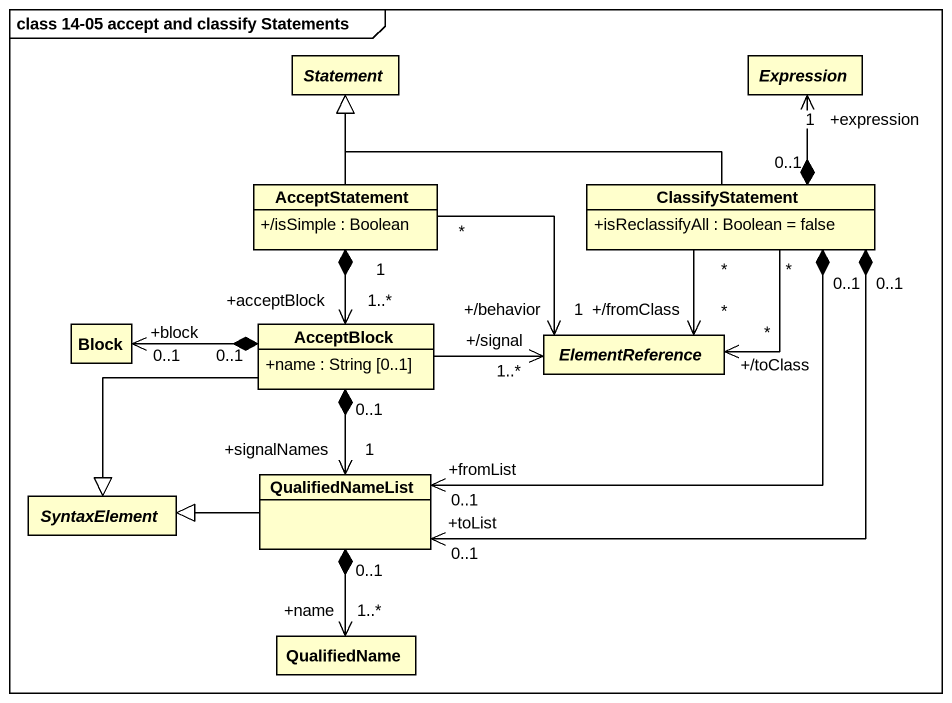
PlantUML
@startuml
mainframe class 14-05 accept and classify Statements
hide circle
hide empty members
skinparam classAttributeIconSize 0
abstract class Statement
abstract class Expression
class AcceptStatement {
  +/isSimple : Boolean
}
class ClassifyStatement {
  +isReclassifyAll : Boolean = false
}
class Block
class AcceptBlock {
  +name : String [0..1]
}
abstract class ElementReference
abstract class SyntaxElement
class QualifiedNameList
class QualifiedName
AcceptStatement -up-|> Statement
AcceptStatement "1" *--> "+acceptBlock\n1..*" AcceptBlock
AcceptStatement "*" -right-> "+/behavior\n1" ElementReference
ClassifyStatement -left-|> Statement
ClassifyStatement "0..1" *-up-> "+expression\n1" Expression
ClassifyStatement "*" --> "+/fromClass\n*" ElementReference
ClassifyStatement "*" --> "+/toClass\n*" ElementReference
ClassifyStatement "0..1" *--> "+fromList\n0..1" QualifiedNameList
ClassifyStatement "0..1" *--> "+toList\n0..1" QualifiedNameList
AcceptBlock "0..1" *-left-> "+block\n0..1" Block
AcceptBlock -right-> "+/signal\n1..*" ElementReference
AcceptBlock --|> SyntaxElement
AcceptBlock "0..1" *--> "+signalNames\n1" QualifiedNameList
QualifiedNameList -left-|> SyntaxElement
QualifiedNameList "0..1" *--> "+name\n1..*" QualifiedName
@enduml
